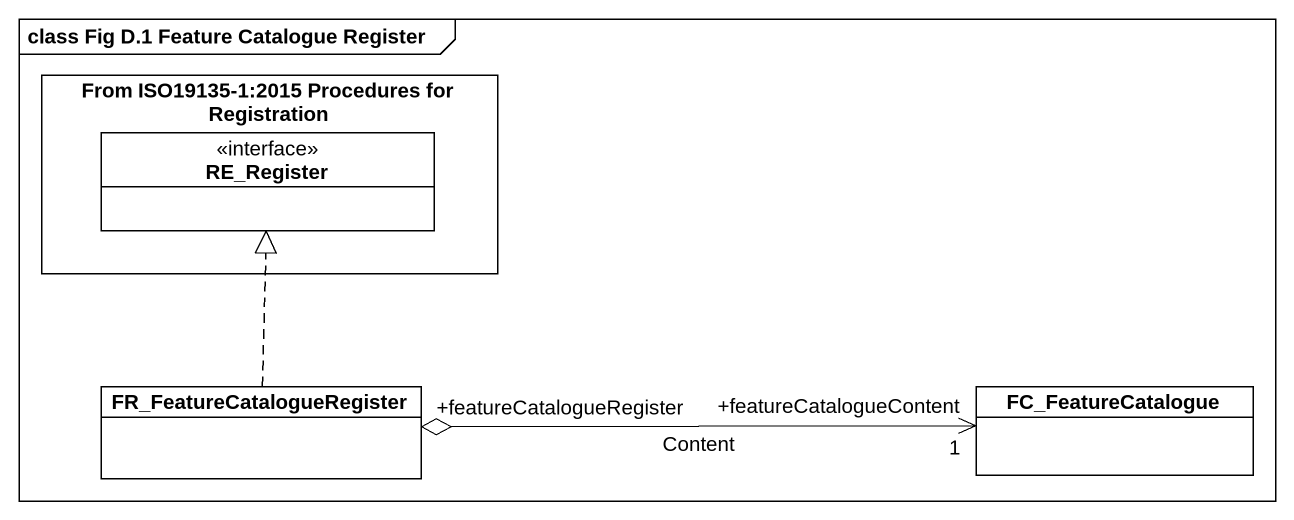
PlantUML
@startuml
mainframe class Fig D.1 Feature Catalogue Register
hide circle
hide empty members
rectangle "From ISO19135-1:2015 Procedures for Registration" as From_ISO19135_1_2015 {
  class RE_Register <<interface>> #FFFFFF
}
class FR_FeatureCatalogueRegister
class FC_FeatureCatalogue
FR_FeatureCatalogueRegister .up.|> RE_Register
FC_FeatureCatalogue "+featureCatalogueContent\n1" <-left-o "+featureCatalogueRegister" FR_FeatureCatalogueRegister : Content
@enduml
